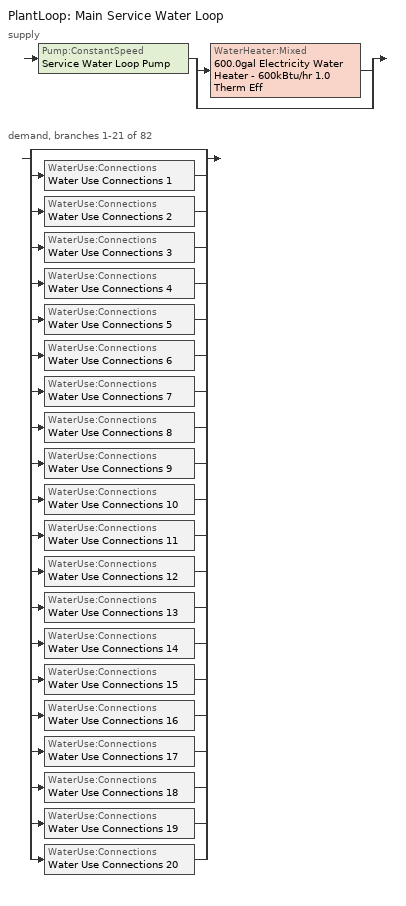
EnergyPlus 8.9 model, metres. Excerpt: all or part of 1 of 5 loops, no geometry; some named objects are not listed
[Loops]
PlantLoop 'Main Service Water Loop'
 supply: Pump:ConstantSpeed 'Service Water Loop Pump' > split
  | WaterHeater:Mixed '600.0gal Electricity Water Heater - 600kBtu/hr 1.0 Therm Eff'
  | bypass
 demand, branches 1-21 of 82: split
  | bypass
  | WaterUse:Connections 'Water Use Connections 1'
  | WaterUse:Connections 'Water Use Connections 2'
  | WaterUse:Connections 'Water Use Connections 3'
  | WaterUse:Connections 'Water Use Connections 4'
  | WaterUse:Connections 'Water Use Connections 5'
  | WaterUse:Connections 'Water Use Connections 6'
  | WaterUse:Connections 'Water Use Connections 7'
  | WaterUse:Connections 'Water Use Connections 8'
  | WaterUse:Connections 'Water Use Connections 9'
  | WaterUse:Connections 'Water Use Connections 10'
  | WaterUse:Connections 'Water Use Connections 11'
  | WaterUse:Connections 'Water Use Connections 12'
  | WaterUse:Connections 'Water Use Connections 13'
  | WaterUse:Connections 'Water Use Connections 14'
  | WaterUse:Connections 'Water Use Connections 15'
  | WaterUse:Connections 'Water Use Connections 16'
  | WaterUse:Connections 'Water Use Connections 17'
  | WaterUse:Connections 'Water Use Connections 18'
  | WaterUse:Connections 'Water Use Connections 19'
  | WaterUse:Connections 'Water Use Connections 20'
[SetpointManager:Scheduled]
Service hot water setpoint manager: Control Variable=Temperature; Schedule=Service Water Loop Temp - 140F
[PlantLoop]
Main Service Water Loop: Fluid Type=Water; Plant Equipment Operation Scheme=Main Service Water Loop Operation Schemes; Maximum Loop Temperature {C}=60; Minimum Loop Temperature {C}=10; Maximum Loop Flow Rate {m3/s}=Autosize; Minimum Loop Flow Rate {m3/s}=0; Plant Loop Volume {m3}=Autocalculate; Load Distribution Scheme=Optimal; Plant Loop Demand Calculation Scheme=SingleSetpoint
[Sizing:Plant]
Main Service Water Loop: Loop Type=Heating; Design Loop Exit Temperature {C}=60; Loop Design Temperature Difference {deltaC}=5; Sizing Option=NonCoincident; Zone Timesteps in Averaging Window=1; Coincident Sizing Factor Mode=None
[Pump:ConstantSpeed]
Service Water Loop Pump: Design Flow Rate {m3/s}=Autosize; Design Pump Head {Pa}=29891; Design Power Consumption {W}=Autosize; Motor Efficiency=0.7; Fraction of Motor Inefficiencies to Fluid Stream=0; Pump Control Type=Intermittent; Design Power Sizing Method=PowerPerFlowPerPressure; Design Electric Power per Unit Flow Rate {W/(m3/s)}=348701.1; Design Shaft Power per Unit Flow Rate per Unit Head=1.28205
[PlantEquipmentOperationSchemes]
Main Service Water Loop Operation Schemes: Control Scheme Object Type 1=PlantEquipmentOperation:HeatingLoad; Control Scheme Name 1=Main Service Water Loop Heating Operation Scheme; Control Scheme Schedule Name 1=Always On Discrete
[PlantEquipmentList]
Main Service Water Loop Heating Equipment List: WaterHeater:Mixed, 600.0gal Electricity Water Heater - 600kBtu/hr 1.0 Therm Eff
[WaterHeater:Mixed]
600.0gal Electricity Water Heater - 600kBtu/hr 1.0 Therm Eff: Tank Volume {m3}=2.27125; Setpoint Temperature Schedule=Service Water Loop Temp - 140F; Deadband Temperature Difference {deltaC}=2; Maximum Temperature Limit {C}=82.2222; Heater Control Type=Cycle; Heater Maximum Capacity {W}=175843; Heater Ignition Minimum Flow Rate {m3/s}=0; Heater Ignition Delay {s}=0; Heater Fuel Type=Electricity; Heater Thermal Efficiency=1; Off Cycle Parasitic Fuel Consumption Rate {W}=2562.03; Off Cycle Parasitic Fuel Type=Electricity; Off Cycle Parasitic Heat Fraction to Tank=0.8; On Cycle Parasitic Fuel Consumption Rate {W}=2562.03; On Cycle Parasitic Fuel Type=Electricity; On Cycle Parasitic Heat Fraction to Tank=0; Ambient Temperature Indicator=Schedule; Ambient Temperature Schedule=Water Heater Ambient Temp Schedule - 70F; Off Cycle Loss Coefficient to Ambient Temperature {W/K}=6.61159; Off Cycle Loss Fraction to Zone=1; On Cycle Loss Coefficient to Ambient Temperature {W/K}=6.61159; On Cycle Loss Fraction to Zone=1; Use Side Effectiveness=1; Source Side Effectiveness=1; Use Side Design Flow Rate {m3/s}=Autosize; Source Side Design Flow Rate {m3/s}=Autosize; Indirect Water Heating Recovery Time {hr}=1.5; Source Side Flow Control Mode=IndirectHeatPrimarySetpoint
[WaterUse:Connections]
Name | Water Use Equipment Name 1
Water Use Connections 1 | Office Service Water Use 0.03gal/min
Water Use Connections 2 | G sw apartment Service Water Use 0.06gal/min
Water Use Connections 3 | G nw apartment Service Water Use 0.06gal/min
Water Use Connections 4 | G ne apartment Service Water Use 0.06gal/min
Water Use Connections 5 | G n1 apartment Service Water Use 0.06gal/min
Water Use Connections 6 | G n2 apartment Service Water Use 0.06gal/min
Water Use Connections 7 | G s1 apartment Service Water Use 0.06gal/min
Water Use Connections 8 | G s2 apartment Service Water Use 0.06gal/min
Water Use Connections 9 | F2 sw apartment Service Water Use 0.06gal/min
Water Use Connections 10 | F2 nw apartment Service Water Use 0.06gal/min
Water Use Connections 11 | F2 se apartment Service Water Use 0.06gal/min
Water Use Connections 12 | F2 ne apartment Service Water Use 0.06gal/min
Water Use Connections 13 | F2 n1 apartment Service Water Use 0.06gal/min
Water Use Connections 14 | F2 n2 apartment Service Water Use 0.06gal/min
Water Use Connections 15 | F2 s1 apartment Service Water Use 0.06gal/min
Water Use Connections 16 | F2 s2 apartment Service Water Use 0.06gal/min
Water Use Connections 17 | F3 sw apartment Service Water Use 0.06gal/min
Water Use Connections 18 | F3 nw apartment Service Water Use 0.06gal/min
Water Use Connections 19 | F3 se apartment Service Water Use 0.06gal/min
Water Use Connections 20 | F3 ne apartment Service Water Use 0.06gal/min
[WaterUse:Equipment]
Name | Peak Flow Rate {m3/s} | Flow Rate Fraction Schedule | Target Temperature Schedule | Zone | Sensible Fraction Schedule | Latent Fraction Schedule
Office Service Water Use 0.03gal/min | 2.13622e-06 | NECB-A-Service Water Heating | Schedule Ruleset 5 | Sp-Office Sys-6 Flr-5 Sch-A HPlcmt-south ZN | Schedule Ruleset 3 | Schedule Ruleset 4
G sw apartment Service Water Use 0.06gal/min | 3.95699e-06 | NECB-G-Service Water Heating | Schedule Ruleset 8 | Sp-G SW Apartment Sys-1 Flr-5 Sch-G HPlcmt-south ZN | Schedule Ruleset 6 | Schedule Ruleset 7
G nw apartment Service Water Use 0.06gal/min | 3.95699e-06 | NECB-G-Service Water Heating | Schedule Ruleset 11 | Sp-G NW Apartment Sys-1 Flr-5 Sch-G HPlcmt-north ZN | Schedule Ruleset 9 | Schedule Ruleset 10
G ne apartment Service Water Use 0.06gal/min | 3.95699e-06 | NECB-G-Service Water Heating | Schedule Ruleset 14 | Sp-G NE Apartment Sys-1 Flr-5 Sch-G HPlcmt-north ZN | Schedule Ruleset 12 | Schedule Ruleset 13
G n1 apartment Service Water Use 0.06gal/min | 3.95699e-06 | NECB-G-Service Water Heating | Schedule Ruleset 17 | Sp-G N1 Apartment Sys-1 Flr-5 Sch-G HPlcmt-north ZN | Schedule Ruleset 15 | Schedule Ruleset 16
G n2 apartment Service Water Use 0.06gal/min | 3.95699e-06 | NECB-G-Service Water Heating | Schedule Ruleset 20 | Sp-G N2 Apartment Sys-1 Flr-5 Sch-G HPlcmt-north ZN | Schedule Ruleset 18 | Schedule Ruleset 19
G s1 apartment Service Water Use 0.06gal/min | 3.95699e-06 | NECB-G-Service Water Heating | Schedule Ruleset 23 | Sp-G S1 Apartment Sys-1 Flr-5 Sch-G HPlcmt-south ZN | Schedule Ruleset 21 | Schedule Ruleset 22
G s2 apartment Service Water Use 0.06gal/min | 3.95699e-06 | NECB-G-Service Water Heating | Schedule Ruleset 26 | Sp-G S2 Apartment Sys-1 Flr-5 Sch-G HPlcmt-south ZN | Schedule Ruleset 24 | Schedule Ruleset 25
F2 sw apartment Service Water Use 0.06gal/min | 3.95699e-06 | NECB-G-Service Water Heating | Schedule Ruleset 29 | Sp-F2 SW Apartment Sys-1 Flr-7 Sch-G HPlcmt-south ZN | Schedule Ruleset 27 | Schedule Ruleset 28
F2 nw apartment Service Water Use 0.06gal/min | 3.95699e-06 | NECB-G-Service Water Heating | Schedule Ruleset 32 | Sp-F2 NW Apartment Sys-1 Flr-7 Sch-G HPlcmt-north ZN | Schedule Ruleset 30 | Schedule Ruleset 31
F2 se apartment Service Water Use 0.06gal/min | 3.95699e-06 | NECB-G-Service Water Heating | Schedule Ruleset 35 | Sp-F2 SE Apartment Sys-1 Flr-7 Sch-G HPlcmt-south ZN | Schedule Ruleset 33 | Schedule Ruleset 34
F2 ne apartment Service Water Use 0.06gal/min | 3.95699e-06 | NECB-G-Service Water Heating | Schedule Ruleset 38 | Sp-F2 NE Apartment Sys-1 Flr-7 Sch-G HPlcmt-north ZN | Schedule Ruleset 36 | Schedule Ruleset 37
F2 n1 apartment Service Water Use 0.06gal/min | 3.95699e-06 | NECB-G-Service Water Heating | Schedule Ruleset 41 | Sp-F2 N1 Apartment Sys-1 Flr-7 Sch-G HPlcmt-north ZN | Schedule Ruleset 39 | Schedule Ruleset 40
F2 n2 apartment Service Water Use 0.06gal/min | 3.95699e-06 | NECB-G-Service Water Heating | Schedule Ruleset 44 | Sp-F2 N2 Apartment Sys-1 Flr-7 Sch-G HPlcmt-north ZN | Schedule Ruleset 42 | Schedule Ruleset 43
F2 s1 apartment Service Water Use 0.06gal/min | 3.95699e-06 | NECB-G-Service Water Heating | Schedule Ruleset 47 | Sp-F2 S1 Apartment Sys-1 Flr-7 Sch-G HPlcmt-south ZN | Schedule Ruleset 45 | Schedule Ruleset 46
F2 s2 apartment Service Water Use 0.06gal/min | 3.95699e-06 | NECB-G-Service Water Heating | Schedule Ruleset 50 | Sp-F2 S2 Apartment Sys-1 Flr-7 Sch-G HPlcmt-south ZN | Schedule Ruleset 48 | Schedule Ruleset 49
F3 sw apartment Service Water Use 0.06gal/min | 3.95699e-06 | NECB-G-Service Water Heating | Schedule Ruleset 53 | Sp-F3 SW Apartment Sys-1 Flr-9 Sch-G HPlcmt-south ZN | Schedule Ruleset 51 | Schedule Ruleset 52
F3 nw apartment Service Water Use 0.06gal/min | 3.95699e-06 | NECB-G-Service Water Heating | Schedule Ruleset 56 | Sp-F3 NW Apartment Sys-1 Flr-9 Sch-G HPlcmt-north ZN | Schedule Ruleset 54 | Schedule Ruleset 55
F3 se apartment Service Water Use 0.06gal/min | 3.95699e-06 | NECB-G-Service Water Heating | Schedule Ruleset 59 | Sp-F3 SE Apartment Sys-1 Flr-9 Sch-G HPlcmt-south ZN | Schedule Ruleset 57 | Schedule Ruleset 58
F3 ne apartment Service Water Use 0.06gal/min | 3.95699e-06 | NECB-G-Service Water Heating | Schedule Ruleset 62 | Sp-F3 NE Apartment Sys-1 Flr-9 Sch-G HPlcmt-north ZN | Schedule Ruleset 60 | Schedule Ruleset 61
[PlantEquipmentOperation:HeatingLoad]
Main Service Water Loop Heating Operation Scheme: Load Range Lower Limit 1 {W}=0; Load Range Upper Limit 1 {W}=1000000000; Range Equipment List Name 1=Main Service Water Loop Heating Equipment List
[Schedule:Day:Interval]
NECB-A-Service Water Heating Default; NECB-A-Service Water Heating Default|Wkdy Day: No, 07:00, 0.05, 08:00, 0.1, 10:00, 0.5, 16:00, 0.9, 17:00, 0.7, 18:00, 0.5, 19:00, 0.3, 22:00, 0.2, 24:00, 0.05
NECB-A-Service Water Heating Sat Day; NECB-A-Service Water Heating Sun|Hol Day; Schedule Day 12; Schedule Day 15; Schedule Day 18; Schedule Day 21; Schedule Day 24; Schedule Day 27; Schedule Day 30; Schedule Day 33; Schedule Day 36; Schedule Day 39; Schedule Day 42; Schedule Day 45; Schedule Day 48; Schedule Day 51; Schedule Day 54; Schedule Day 57; Schedule Day 60; Schedule Day 63; Schedule Day 66; Schedule Day 9: No, 24:00, 0.05
NECB-G-Service Water Heating Default; NECB-G-Service Water Heating Default|Wkdy Day: No, 01:00, 0.1, 06:00, 0.05, 07:00, 0.2, 08:00, 0.8, 09:00, 0.7, 10:00, 0.5, 11:00, 0.4, 14:00, 0.2, 15:00, 0.3, 17:00, 0.5, 19:00, 0.7, 21:00, 0.4, 23:00, 0.2, 24:00, 0.1
NECB-G-Service Water Heating Sat Day: No, 01:00, 0.1, 07:00, 0.05, 08:00, 0.2, 11:00, 0.5, 15:00, 0.3, 16:00, 0.7, 17:00, 0.9, 19:00, 0.7, 20:00, 0.6, 21:00, 0.5, 22:00, 0.4, 23:00, 0.3, 24:00, 0.2
NECB-G-Service Water Heating Sun|Hol Day: No, 01:00, 0.1, 08:00, 0.05, 09:00, 0.2, 11:00, 0.3, 13:00, 0.2, 14:00, 0.3, 15:00, 0.4, 16:00, 0.5, 17:00, 0.6, 18:00, 0.7, 19:00, 0.4, 20:00, 0.3, 24:00, 0.2
Schedule Day 10; Schedule Day 13; Schedule Day 16; Schedule Day 19; Schedule Day 22; Schedule Day 25; Schedule Day 28; Schedule Day 31; Schedule Day 34; Schedule Day 37; Schedule Day 40; Schedule Day 43; Schedule Day 46; Schedule Day 49; Schedule Day 52; Schedule Day 55; Schedule Day 58; Schedule Day 61; Schedule Day 64; Schedule Day 67; Service Water Loop Temp - 140F Default: No, 24:00, 60
Schedule Day 11; Schedule Day 14; Schedule Day 17; Schedule Day 20; Schedule Day 23; Schedule Day 26; Schedule Day 29; Schedule Day 32; Schedule Day 35; Schedule Day 38; Schedule Day 41; Schedule Day 44; Schedule Day 47; Schedule Day 50; Schedule Day 53; Schedule Day 56; Schedule Day 59; Schedule Day 62; Schedule Day 65; Schedule Day 8: No, 24:00, 0.2
Water Heater Ambient Temp Schedule - 70F Default: No, 24:00, 21.1111
[Schedule:Week:Daily]
Schedule:Week:Daily {ada11fe3-21e6-4b41-8ac3-6babdcd0ed70}: NECB-A-Service Water Heating Sun|Hol Day, NECB-A-Service Water Heating Default|Wkdy Day, NECB-A-Service Water Heating Default|Wkdy Day, NECB-A-Service Water Heating Default|Wkdy Day, NECB-A-Service Water Heating Default|Wkdy Day, NECB-A-Service Water Heating Default|Wkdy Day, NECB-A-Service Water Heating Sat Day, NECB-A-Service Water Heating Default, NECB-A-Service Water Heating Default, NECB-A-Service Water Heating Default, NECB-A-Service Water Heating Default, NECB-A-Service Water Heating Default
Schedule:Week:Daily {02a127e0-9dd7-4efb-8898-b5298c0a260c}: NECB-G-Service Water Heating Sun|Hol Day, NECB-G-Service Water Heating Default|Wkdy Day, NECB-G-Service Water Heating Default|Wkdy Day, NECB-G-Service Water Heating Default|Wkdy Day, NECB-G-Service Water Heating Default|Wkdy Day, NECB-G-Service Water Heating Default|Wkdy Day, NECB-G-Service Water Heating Sat Day, NECB-G-Service Water Heating Default, NECB-G-Service Water Heating Default, NECB-G-Service Water Heating Default, NECB-G-Service Water Heating Default, NECB-G-Service Water Heating Default
Schedule:Week:Daily {c372290c-c085-4960-a383-97ebc01b8991}: Schedule Day 15, Schedule Day 15, Schedule Day 15, Schedule Day 15, Schedule Day 15, Schedule Day 15, Schedule Day 15, Schedule Day 15, Schedule Day 15, Schedule Day 15, Schedule Day 15, Schedule Day 15
Schedule:Week:Daily {ab4d824c-e828-4ae5-ad13-9bf5623bdaa7}: Schedule Day 16, Schedule Day 16, Schedule Day 16, Schedule Day 16, Schedule Day 16, Schedule Day 16, Schedule Day 16, Schedule Day 16, Schedule Day 16, Schedule Day 16, Schedule Day 16, Schedule Day 16
Schedule:Week:Daily {9dd3dade-038e-4a9a-98f2-992482cadc8f}: Schedule Day 17, Schedule Day 17, Schedule Day 17, Schedule Day 17, Schedule Day 17, Schedule Day 17, Schedule Day 17, Schedule Day 17, Schedule Day 17, Schedule Day 17, Schedule Day 17, Schedule Day 17
Schedule:Week:Daily {49a4eb86-bd47-4936-96f8-3df677de68bc}: Schedule Day 18, Schedule Day 18, Schedule Day 18, Schedule Day 18, Schedule Day 18, Schedule Day 18, Schedule Day 18, Schedule Day 18, Schedule Day 18, Schedule Day 18, Schedule Day 18, Schedule Day 18
Schedule:Week:Daily {0819a22f-13d8-412a-9886-f17358e34c76}: Schedule Day 19, Schedule Day 19, Schedule Day 19, Schedule Day 19, Schedule Day 19, Schedule Day 19, Schedule Day 19, Schedule Day 19, Schedule Day 19, Schedule Day 19, Schedule Day 19, Schedule Day 19
Schedule:Week:Daily {48e4cbaa-bb46-498c-a898-c08d0a353f8c}: Schedule Day 20, Schedule Day 20, Schedule Day 20, Schedule Day 20, Schedule Day 20, Schedule Day 20, Schedule Day 20, Schedule Day 20, Schedule Day 20, Schedule Day 20, Schedule Day 20, Schedule Day 20
Schedule:Week:Daily {49162fce-c5dd-4388-b422-016b27afbacd}: Schedule Day 21, Schedule Day 21, Schedule Day 21, Schedule Day 21, Schedule Day 21, Schedule Day 21, Schedule Day 21, Schedule Day 21, Schedule Day 21, Schedule Day 21, Schedule Day 21, Schedule Day 21
Schedule:Week:Daily {161bb816-a329-4da2-93c7-42d0da08e942}: Schedule Day 22, Schedule Day 22, Schedule Day 22, Schedule Day 22, Schedule Day 22, Schedule Day 22, Schedule Day 22, Schedule Day 22, Schedule Day 22, Schedule Day 22, Schedule Day 22, Schedule Day 22
Schedule:Week:Daily {c89f4edd-ffc6-407f-9df1-f2b10460aeb4}: Schedule Day 23, Schedule Day 23, Schedule Day 23, Schedule Day 23, Schedule Day 23, Schedule Day 23, Schedule Day 23, Schedule Day 23, Schedule Day 23, Schedule Day 23, Schedule Day 23, Schedule Day 23
Schedule:Week:Daily {e90b049f-848d-4b1c-b645-a6a2ba12c265}: Schedule Day 24, Schedule Day 24, Schedule Day 24, Schedule Day 24, Schedule Day 24, Schedule Day 24, Schedule Day 24, Schedule Day 24, Schedule Day 24, Schedule Day 24, Schedule Day 24, Schedule Day 24
Schedule:Week:Daily {96063525-4b4e-455b-820b-b1f76c087489}: Schedule Day 25, Schedule Day 25, Schedule Day 25, Schedule Day 25, Schedule Day 25, Schedule Day 25, Schedule Day 25, Schedule Day 25, Schedule Day 25, Schedule Day 25, Schedule Day 25, Schedule Day 25
Schedule:Week:Daily {63a1ec52-d4fc-42f8-a808-68e65beda2da}: Schedule Day 26, Schedule Day 26, Schedule Day 26, Schedule Day 26, Schedule Day 26, Schedule Day 26, Schedule Day 26, Schedule Day 26, Schedule Day 26, Schedule Day 26, Schedule Day 26, Schedule Day 26
Schedule:Week:Daily {6c64b2fa-9c2f-40ad-b29c-4032f3d2f991}: Schedule Day 27, Schedule Day 27, Schedule Day 27, Schedule Day 27, Schedule Day 27, Schedule Day 27, Schedule Day 27, Schedule Day 27, Schedule Day 27, Schedule Day 27, Schedule Day 27, Schedule Day 27
Schedule:Week:Daily {320bdca2-4156-460f-bdee-e5c70df7a8e6}: Schedule Day 28, Schedule Day 28, Schedule Day 28, Schedule Day 28, Schedule Day 28, Schedule Day 28, Schedule Day 28, Schedule Day 28, Schedule Day 28, Schedule Day 28, Schedule Day 28, Schedule Day 28
Schedule:Week:Daily {aa55cd37-3ba8-42d0-aa14-4bc189c3010c}: Schedule Day 29, Schedule Day 29, Schedule Day 29, Schedule Day 29, Schedule Day 29, Schedule Day 29, Schedule Day 29, Schedule Day 29, Schedule Day 29, Schedule Day 29, Schedule Day 29, Schedule Day 29
Schedule:Week:Daily {988f2cb6-779d-4168-a83b-0c853850668d}: Schedule Day 30, Schedule Day 30, Schedule Day 30, Schedule Day 30, Schedule Day 30, Schedule Day 30, Schedule Day 30, Schedule Day 30, Schedule Day 30, Schedule Day 30, Schedule Day 30, Schedule Day 30
Schedule:Week:Daily {952ef5a4-116f-4253-aa78-20e7a8694d85}: Schedule Day 31, Schedule Day 31, Schedule Day 31, Schedule Day 31, Schedule Day 31, Schedule Day 31, Schedule Day 31, Schedule Day 31, Schedule Day 31, Schedule Day 31, Schedule Day 31, Schedule Day 31
Schedule:Week:Daily {782031bb-50bc-4b75-865b-a8a821e3eb4c}: Schedule Day 32, Schedule Day 32, Schedule Day 32, Schedule Day 32, Schedule Day 32, Schedule Day 32, Schedule Day 32, Schedule Day 32, Schedule Day 32, Schedule Day 32, Schedule Day 32, Schedule Day 32
Schedule:Week:Daily {0bc92fb6-ea62-4cfb-ad42-8317d80860ef}: Schedule Day 33, Schedule Day 33, Schedule Day 33, Schedule Day 33, Schedule Day 33, Schedule Day 33, Schedule Day 33, Schedule Day 33, Schedule Day 33, Schedule Day 33, Schedule Day 33, Schedule Day 33
Schedule:Week:Daily {131a0d48-8c40-4c35-9032-9b4088d17d49}: Schedule Day 34, Schedule Day 34, Schedule Day 34, Schedule Day 34, Schedule Day 34, Schedule Day 34, Schedule Day 34, Schedule Day 34, Schedule Day 34, Schedule Day 34, Schedule Day 34, Schedule Day 34
Schedule:Week:Daily {ff215a91-09c3-48d5-979b-94dc419f75d7}: Schedule Day 8, Schedule Day 8, Schedule Day 8, Schedule Day 8, Schedule Day 8, Schedule Day 8, Schedule Day 8, Schedule Day 8, Schedule Day 8, Schedule Day 8, Schedule Day 8, Schedule Day 8
Schedule:Week:Daily {5b25fcc1-a218-44b0-aca4-52bfd2ef6e52}: Schedule Day 35, Schedule Day 35, Schedule Day 35, Schedule Day 35, Schedule Day 35, Schedule Day 35, Schedule Day 35, Schedule Day 35, Schedule Day 35, Schedule Day 35, Schedule Day 35, Schedule Day 35
Schedule:Week:Daily {714ea10b-3545-4091-a8ea-73fd1ab6af78}: Schedule Day 36, Schedule Day 36, Schedule Day 36, Schedule Day 36, Schedule Day 36, Schedule Day 36, Schedule Day 36, Schedule Day 36, Schedule Day 36, Schedule Day 36, Schedule Day 36, Schedule Day 36
Schedule:Week:Daily {0a5624a1-6e0d-442a-9ec7-165ad1082ad3}: Schedule Day 37, Schedule Day 37, Schedule Day 37, Schedule Day 37, Schedule Day 37, Schedule Day 37, Schedule Day 37, Schedule Day 37, Schedule Day 37, Schedule Day 37, Schedule Day 37, Schedule Day 37
Schedule:Week:Daily {80260d35-5719-4252-9632-889dd360f39e}: Schedule Day 38, Schedule Day 38, Schedule Day 38, Schedule Day 38, Schedule Day 38, Schedule Day 38, Schedule Day 38, Schedule Day 38, Schedule Day 38, Schedule Day 38, Schedule Day 38, Schedule Day 38
Schedule:Week:Daily {a519047d-ddbf-4d03-903f-1a58b79ec312}: Schedule Day 39, Schedule Day 39, Schedule Day 39, Schedule Day 39, Schedule Day 39, Schedule Day 39, Schedule Day 39, Schedule Day 39, Schedule Day 39, Schedule Day 39, Schedule Day 39, Schedule Day 39
Schedule:Week:Daily {81b1de68-4830-4297-9f0f-0d5c80b32b31}: Schedule Day 40, Schedule Day 40, Schedule Day 40, Schedule Day 40, Schedule Day 40, Schedule Day 40, Schedule Day 40, Schedule Day 40, Schedule Day 40, Schedule Day 40, Schedule Day 40, Schedule Day 40
Schedule:Week:Daily {e2ff1ab7-fe47-49ff-9761-e5de28d4da4a}: Schedule Day 41, Schedule Day 41, Schedule Day 41, Schedule Day 41, Schedule Day 41, Schedule Day 41, Schedule Day 41, Schedule Day 41, Schedule Day 41, Schedule Day 41, Schedule Day 41, Schedule Day 41
Schedule:Week:Daily {6f4c0b1a-2e63-4978-a456-d00d140ba661}: Schedule Day 42, Schedule Day 42, Schedule Day 42, Schedule Day 42, Schedule Day 42, Schedule Day 42, Schedule Day 42, Schedule Day 42, Schedule Day 42, Schedule Day 42, Schedule Day 42, Schedule Day 42
Schedule:Week:Daily {7e5ea299-5d09-4dea-9c64-9087735b7c02}: Schedule Day 43, Schedule Day 43, Schedule Day 43, Schedule Day 43, Schedule Day 43, Schedule Day 43, Schedule Day 43, Schedule Day 43, Schedule Day 43, Schedule Day 43, Schedule Day 43, Schedule Day 43
Schedule:Week:Daily {31f192f5-c388-4cb4-bd08-11b010255596}: Schedule Day 44, Schedule Day 44, Schedule Day 44, Schedule Day 44, Schedule Day 44, Schedule Day 44, Schedule Day 44, Schedule Day 44, Schedule Day 44, Schedule Day 44, Schedule Day 44, Schedule Day 44
Schedule:Week:Daily {e938034a-7593-4f48-ac19-19064fde0a6e}: Schedule Day 9, Schedule Day 9, Schedule Day 9, Schedule Day 9, Schedule Day 9, Schedule Day 9, Schedule Day 9, Schedule Day 9, Schedule Day 9, Schedule Day 9, Schedule Day 9, Schedule Day 9
Schedule:Week:Daily {6a108ef8-6e8c-4d80-b63e-dc2cc26326fb}: Schedule Day 45, Schedule Day 45, Schedule Day 45, Schedule Day 45, Schedule Day 45, Schedule Day 45, Schedule Day 45, Schedule Day 45, Schedule Day 45, Schedule Day 45, Schedule Day 45, Schedule Day 45
Schedule:Week:Daily {5ec855ff-0587-495e-9e2f-f48ce774e0a0}: Schedule Day 46, Schedule Day 46, Schedule Day 46, Schedule Day 46, Schedule Day 46, Schedule Day 46, Schedule Day 46, Schedule Day 46, Schedule Day 46, Schedule Day 46, Schedule Day 46, Schedule Day 46
Schedule:Week:Daily {06b25c69-8e13-4ddb-a405-b083dda17811}: Schedule Day 47, Schedule Day 47, Schedule Day 47, Schedule Day 47, Schedule Day 47, Schedule Day 47, Schedule Day 47, Schedule Day 47, Schedule Day 47, Schedule Day 47, Schedule Day 47, Schedule Day 47
Schedule:Week:Daily {8808833c-3466-4e53-b773-fafaaec50d6e}: Schedule Day 48, Schedule Day 48, Schedule Day 48, Schedule Day 48, Schedule Day 48, Schedule Day 48, Schedule Day 48, Schedule Day 48, Schedule Day 48, Schedule Day 48, Schedule Day 48, Schedule Day 48
Schedule:Week:Daily {fd624745-0eed-46e6-9554-65c6c69cfa51}: Schedule Day 49, Schedule Day 49, Schedule Day 49, Schedule Day 49, Schedule Day 49, Schedule Day 49, Schedule Day 49, Schedule Day 49, Schedule Day 49, Schedule Day 49, Schedule Day 49, Schedule Day 49
Schedule:Week:Daily {9b3f0e1c-9a93-4c38-9c94-e3b1db413e3f}: Schedule Day 50, Schedule Day 50, Schedule Day 50, Schedule Day 50, Schedule Day 50, Schedule Day 50, Schedule Day 50, Schedule Day 50, Schedule Day 50, Schedule Day 50, Schedule Day 50, Schedule Day 50
Schedule:Week:Daily {6c149cd5-6e9a-45d2-9d85-b27a81f9d5a0}: Schedule Day 51, Schedule Day 51, Schedule Day 51, Schedule Day 51, Schedule Day 51, Schedule Day 51, Schedule Day 51, Schedule Day 51, Schedule Day 51, Schedule Day 51, Schedule Day 51, Schedule Day 51
Schedule:Week:Daily {eb1e551c-2f9e-410d-8a09-a5f282b135f5}: Schedule Day 52, Schedule Day 52, Schedule Day 52, Schedule Day 52, Schedule Day 52, Schedule Day 52, Schedule Day 52, Schedule Day 52, Schedule Day 52, Schedule Day 52, Schedule Day 52, Schedule Day 52
Schedule:Week:Daily {6104c16f-b985-4533-812a-32e569d2e35f}: Schedule Day 53, Schedule Day 53, Schedule Day 53, Schedule Day 53, Schedule Day 53, Schedule Day 53, Schedule Day 53, Schedule Day 53, Schedule Day 53, Schedule Day 53, Schedule Day 53, Schedule Day 53
Schedule:Week:Daily {f76171cf-c7ae-4b2c-8bb3-d5d376ad192a}: Schedule Day 54, Schedule Day 54, Schedule Day 54, Schedule Day 54, Schedule Day 54, Schedule Day 54, Schedule Day 54, Schedule Day 54, Schedule Day 54, Schedule Day 54, Schedule Day 54, Schedule Day 54
Schedule:Week:Daily {ffd65035-ba07-460e-a415-1df30ee26677}: Schedule Day 10, Schedule Day 10, Schedule Day 10, Schedule Day 10, Schedule Day 10, Schedule Day 10, Schedule Day 10, Schedule Day 10, Schedule Day 10, Schedule Day 10, Schedule Day 10, Schedule Day 10
Schedule:Week:Daily {21b4d6ed-a95a-44f5-bd2a-15975ef97bc4}: Schedule Day 55, Schedule Day 55, Schedule Day 55, Schedule Day 55, Schedule Day 55, Schedule Day 55, Schedule Day 55, Schedule Day 55, Schedule Day 55, Schedule Day 55, Schedule Day 55, Schedule Day 55
Schedule:Week:Daily {049042ea-96cb-4520-ab54-95e2d6562c12}: Schedule Day 56, Schedule Day 56, Schedule Day 56, Schedule Day 56, Schedule Day 56, Schedule Day 56, Schedule Day 56, Schedule Day 56, Schedule Day 56, Schedule Day 56, Schedule Day 56, Schedule Day 56
Schedule:Week:Daily {e18cf287-c2ee-45a4-841b-b87fded823f3}: Schedule Day 57, Schedule Day 57, Schedule Day 57, Schedule Day 57, Schedule Day 57, Schedule Day 57, Schedule Day 57, Schedule Day 57, Schedule Day 57, Schedule Day 57, Schedule Day 57, Schedule Day 57
Schedule:Week:Daily {9f3c067a-b92d-4ef4-8a6f-f9c891907c55}: Schedule Day 58, Schedule Day 58, Schedule Day 58, Schedule Day 58, Schedule Day 58, Schedule Day 58, Schedule Day 58, Schedule Day 58, Schedule Day 58, Schedule Day 58, Schedule Day 58, Schedule Day 58
Schedule:Week:Daily {df0fffcd-6e4b-4cef-8b1e-dfd144871ee0}: Schedule Day 59, Schedule Day 59, Schedule Day 59, Schedule Day 59, Schedule Day 59, Schedule Day 59, Schedule Day 59, Schedule Day 59, Schedule Day 59, Schedule Day 59, Schedule Day 59, Schedule Day 59
Schedule:Week:Daily {45cd51d3-4e52-4ef4-96f4-cd5c28763d94}: Schedule Day 60, Schedule Day 60, Schedule Day 60, Schedule Day 60, Schedule Day 60, Schedule Day 60, Schedule Day 60, Schedule Day 60, Schedule Day 60, Schedule Day 60, Schedule Day 60, Schedule Day 60
Schedule:Week:Daily {5dc10dac-04cc-4282-af31-95db56f196b7}: Schedule Day 61, Schedule Day 61, Schedule Day 61, Schedule Day 61, Schedule Day 61, Schedule Day 61, Schedule Day 61, Schedule Day 61, Schedule Day 61, Schedule Day 61, Schedule Day 61, Schedule Day 61
Schedule:Week:Daily {56cc4d25-8eec-455a-9179-b11be72db4ff}: Schedule Day 62, Schedule Day 62, Schedule Day 62, Schedule Day 62, Schedule Day 62, Schedule Day 62, Schedule Day 62, Schedule Day 62, Schedule Day 62, Schedule Day 62, Schedule Day 62, Schedule Day 62
Schedule:Week:Daily {41399f03-55dd-4131-85b0-bd2cdc09e880}: Schedule Day 63, Schedule Day 63, Schedule Day 63, Schedule Day 63, Schedule Day 63, Schedule Day 63, Schedule Day 63, Schedule Day 63, Schedule Day 63, Schedule Day 63, Schedule Day 63, Schedule Day 63
Schedule:Week:Daily {4ef556ac-cea2-4d41-99cd-70a84c1b7d2e}: Schedule Day 64, Schedule Day 64, Schedule Day 64, Schedule Day 64, Schedule Day 64, Schedule Day 64, Schedule Day 64, Schedule Day 64, Schedule Day 64, Schedule Day 64, Schedule Day 64, Schedule Day 64
Schedule:Week:Daily {46014b38-6410-4936-957f-7ebe1e51cdb1}: Schedule Day 11, Schedule Day 11, Schedule Day 11, Schedule Day 11, Schedule Day 11, Schedule Day 11, Schedule Day 11, Schedule Day 11, Schedule Day 11, Schedule Day 11, Schedule Day 11, Schedule Day 11
Schedule:Week:Daily {1176d8da-770f-4f23-8797-ecca6c9e1745}: Schedule Day 65, Schedule Day 65, Schedule Day 65, Schedule Day 65, Schedule Day 65, Schedule Day 65, Schedule Day 65, Schedule Day 65, Schedule Day 65, Schedule Day 65, Schedule Day 65, Schedule Day 65
Schedule:Week:Daily {9c1404eb-58d7-403b-8411-da46598831e6}: Schedule Day 66, Schedule Day 66, Schedule Day 66, Schedule Day 66, Schedule Day 66, Schedule Day 66, Schedule Day 66, Schedule Day 66, Schedule Day 66, Schedule Day 66, Schedule Day 66, Schedule Day 66
Schedule:Week:Daily {0d68619c-c656-4169-816e-cd7e553c322a}: Schedule Day 67, Schedule Day 67, Schedule Day 67, Schedule Day 67, Schedule Day 67, Schedule Day 67, Schedule Day 67, Schedule Day 67, Schedule Day 67, Schedule Day 67, Schedule Day 67, Schedule Day 67
Schedule:Week:Daily {57759f65-29ee-4786-8873-435e35734bc8}: Schedule Day 12, Schedule Day 12, Schedule Day 12, Schedule Day 12, Schedule Day 12, Schedule Day 12, Schedule Day 12, Schedule Day 12, Schedule Day 12, Schedule Day 12, Schedule Day 12, Schedule Day 12
Schedule:Week:Daily {69172b03-db9f-45dd-8a3e-79c91f8f8a21}: Schedule Day 13, Schedule Day 13, Schedule Day 13, Schedule Day 13, Schedule Day 13, Schedule Day 13, Schedule Day 13, Schedule Day 13, Schedule Day 13, Schedule Day 13, Schedule Day 13, Schedule Day 13
Schedule:Week:Daily {f4e554a1-8655-4617-8d41-a53dfdb1dcb0}: Schedule Day 14, Schedule Day 14, Schedule Day 14, Schedule Day 14, Schedule Day 14, Schedule Day 14, Schedule Day 14, Schedule Day 14, Schedule Day 14, Schedule Day 14, Schedule Day 14, Schedule Day 14
Schedule:Week:Daily {6db93f2e-546d-45a6-850f-cb8b2ff5469b}: Service Water Loop Temp - 140F Default, Service Water Loop Temp - 140F Default, Service Water Loop Temp - 140F Default, Service Water Loop Temp - 140F Default, Service Water Loop Temp - 140F Default, Service Water Loop Temp - 140F Default, Service Water Loop Temp - 140F Default, Service Water Loop Temp - 140F Default, Service Water Loop Temp - 140F Default, Service Water Loop Temp - 140F Default, Service Water Loop Temp - 140F Default, Service Water Loop Temp - 140F Default
Schedule:Week:Daily {f8f8264b-b84b-4ef8-b294-0ff64a1506ed}: Water Heater Ambient Temp Schedule - 70F Default, Water Heater Ambient Temp Schedule - 70F Default, Water Heater Ambient Temp Schedule - 70F Default, Water Heater Ambient Temp Schedule - 70F Default, Water Heater Ambient Temp Schedule - 70F Default, Water Heater Ambient Temp Schedule - 70F Default, Water Heater Ambient Temp Schedule - 70F Default, Water Heater Ambient Temp Schedule - 70F Default, Water Heater Ambient Temp Schedule - 70F Default, Water Heater Ambient Temp Schedule - 70F Default, Water Heater Ambient Temp Schedule - 70F Default, Water Heater Ambient Temp Schedule - 70F Default
[Schedule:Year]
NECB-A-Service Water Heating: Schedule:Week:Daily {ada11fe3-21e6-4b41-8ac3-6babdcd0ed70}, 1, 1, 12, 31
NECB-G-Service Water Heating: Schedule:Week:Daily {02a127e0-9dd7-4efb-8898-b5298c0a260c}, 1, 1, 12, 31
Schedule Ruleset 10: Schedule:Week:Daily {c372290c-c085-4960-a383-97ebc01b8991}, 1, 1, 12, 31
Schedule Ruleset 11: Schedule:Week:Daily {ab4d824c-e828-4ae5-ad13-9bf5623bdaa7}, 1, 1, 12, 31
Schedule Ruleset 12: Schedule:Week:Daily {9dd3dade-038e-4a9a-98f2-992482cadc8f}, 1, 1, 12, 31
Schedule Ruleset 13: Schedule:Week:Daily {49a4eb86-bd47-4936-96f8-3df677de68bc}, 1, 1, 12, 31
Schedule Ruleset 14: Schedule:Week:Daily {0819a22f-13d8-412a-9886-f17358e34c76}, 1, 1, 12, 31
Schedule Ruleset 15: Schedule:Week:Daily {48e4cbaa-bb46-498c-a898-c08d0a353f8c}, 1, 1, 12, 31
Schedule Ruleset 16: Schedule:Week:Daily {49162fce-c5dd-4388-b422-016b27afbacd}, 1, 1, 12, 31
Schedule Ruleset 17: Schedule:Week:Daily {161bb816-a329-4da2-93c7-42d0da08e942}, 1, 1, 12, 31
Schedule Ruleset 18: Schedule:Week:Daily {c89f4edd-ffc6-407f-9df1-f2b10460aeb4}, 1, 1, 12, 31
Schedule Ruleset 19: Schedule:Week:Daily {e90b049f-848d-4b1c-b645-a6a2ba12c265}, 1, 1, 12, 31
Schedule Ruleset 20: Schedule:Week:Daily {96063525-4b4e-455b-820b-b1f76c087489}, 1, 1, 12, 31
Schedule Ruleset 21: Schedule:Week:Daily {63a1ec52-d4fc-42f8-a808-68e65beda2da}, 1, 1, 12, 31
Schedule Ruleset 22: Schedule:Week:Daily {6c64b2fa-9c2f-40ad-b29c-4032f3d2f991}, 1, 1, 12, 31
Schedule Ruleset 23: Schedule:Week:Daily {320bdca2-4156-460f-bdee-e5c70df7a8e6}, 1, 1, 12, 31
Schedule Ruleset 24: Schedule:Week:Daily {aa55cd37-3ba8-42d0-aa14-4bc189c3010c}, 1, 1, 12, 31
Schedule Ruleset 25: Schedule:Week:Daily {988f2cb6-779d-4168-a83b-0c853850668d}, 1, 1, 12, 31
Schedule Ruleset 26: Schedule:Week:Daily {952ef5a4-116f-4253-aa78-20e7a8694d85}, 1, 1, 12, 31
Schedule Ruleset 27: Schedule:Week:Daily {782031bb-50bc-4b75-865b-a8a821e3eb4c}, 1, 1, 12, 31
Schedule Ruleset 28: Schedule:Week:Daily {0bc92fb6-ea62-4cfb-ad42-8317d80860ef}, 1, 1, 12, 31
Schedule Ruleset 29: Schedule:Week:Daily {131a0d48-8c40-4c35-9032-9b4088d17d49}, 1, 1, 12, 31
Schedule Ruleset 3: Schedule:Week:Daily {ff215a91-09c3-48d5-979b-94dc419f75d7}, 1, 1, 12, 31
Schedule Ruleset 30: Schedule:Week:Daily {5b25fcc1-a218-44b0-aca4-52bfd2ef6e52}, 1, 1, 12, 31
Schedule Ruleset 31: Schedule:Week:Daily {714ea10b-3545-4091-a8ea-73fd1ab6af78}, 1, 1, 12, 31
Schedule Ruleset 32: Schedule:Week:Daily {0a5624a1-6e0d-442a-9ec7-165ad1082ad3}, 1, 1, 12, 31
Schedule Ruleset 33: Schedule:Week:Daily {80260d35-5719-4252-9632-889dd360f39e}, 1, 1, 12, 31
Schedule Ruleset 34: Schedule:Week:Daily {a519047d-ddbf-4d03-903f-1a58b79ec312}, 1, 1, 12, 31
Schedule Ruleset 35: Schedule:Week:Daily {81b1de68-4830-4297-9f0f-0d5c80b32b31}, 1, 1, 12, 31
Schedule Ruleset 36: Schedule:Week:Daily {e2ff1ab7-fe47-49ff-9761-e5de28d4da4a}, 1, 1, 12, 31
Schedule Ruleset 37: Schedule:Week:Daily {6f4c0b1a-2e63-4978-a456-d00d140ba661}, 1, 1, 12, 31
Schedule Ruleset 38: Schedule:Week:Daily {7e5ea299-5d09-4dea-9c64-9087735b7c02}, 1, 1, 12, 31
Schedule Ruleset 39: Schedule:Week:Daily {31f192f5-c388-4cb4-bd08-11b010255596}, 1, 1, 12, 31
Schedule Ruleset 4: Schedule:Week:Daily {e938034a-7593-4f48-ac19-19064fde0a6e}, 1, 1, 12, 31
Schedule Ruleset 40: Schedule:Week:Daily {6a108ef8-6e8c-4d80-b63e-dc2cc26326fb}, 1, 1, 12, 31
Schedule Ruleset 41: Schedule:Week:Daily {5ec855ff-0587-495e-9e2f-f48ce774e0a0}, 1, 1, 12, 31
Schedule Ruleset 42: Schedule:Week:Daily {06b25c69-8e13-4ddb-a405-b083dda17811}, 1, 1, 12, 31
Schedule Ruleset 43: Schedule:Week:Daily {8808833c-3466-4e53-b773-fafaaec50d6e}, 1, 1, 12, 31
Schedule Ruleset 44: Schedule:Week:Daily {fd624745-0eed-46e6-9554-65c6c69cfa51}, 1, 1, 12, 31
Schedule Ruleset 45: Schedule:Week:Daily {9b3f0e1c-9a93-4c38-9c94-e3b1db413e3f}, 1, 1, 12, 31
Schedule Ruleset 46: Schedule:Week:Daily {6c149cd5-6e9a-45d2-9d85-b27a81f9d5a0}, 1, 1, 12, 31
Schedule Ruleset 47: Schedule:Week:Daily {eb1e551c-2f9e-410d-8a09-a5f282b135f5}, 1, 1, 12, 31
Schedule Ruleset 48: Schedule:Week:Daily {6104c16f-b985-4533-812a-32e569d2e35f}, 1, 1, 12, 31
Schedule Ruleset 49: Schedule:Week:Daily {f76171cf-c7ae-4b2c-8bb3-d5d376ad192a}, 1, 1, 12, 31
Schedule Ruleset 5: Schedule:Week:Daily {ffd65035-ba07-460e-a415-1df30ee26677}, 1, 1, 12, 31
Schedule Ruleset 50: Schedule:Week:Daily {21b4d6ed-a95a-44f5-bd2a-15975ef97bc4}, 1, 1, 12, 31
Schedule Ruleset 51: Schedule:Week:Daily {049042ea-96cb-4520-ab54-95e2d6562c12}, 1, 1, 12, 31
Schedule Ruleset 52: Schedule:Week:Daily {e18cf287-c2ee-45a4-841b-b87fded823f3}, 1, 1, 12, 31
Schedule Ruleset 53: Schedule:Week:Daily {9f3c067a-b92d-4ef4-8a6f-f9c891907c55}, 1, 1, 12, 31
Schedule Ruleset 54: Schedule:Week:Daily {df0fffcd-6e4b-4cef-8b1e-dfd144871ee0}, 1, 1, 12, 31
Schedule Ruleset 55: Schedule:Week:Daily {45cd51d3-4e52-4ef4-96f4-cd5c28763d94}, 1, 1, 12, 31
Schedule Ruleset 56: Schedule:Week:Daily {5dc10dac-04cc-4282-af31-95db56f196b7}, 1, 1, 12, 31
Schedule Ruleset 57: Schedule:Week:Daily {56cc4d25-8eec-455a-9179-b11be72db4ff}, 1, 1, 12, 31
Schedule Ruleset 58: Schedule:Week:Daily {41399f03-55dd-4131-85b0-bd2cdc09e880}, 1, 1, 12, 31
Schedule Ruleset 59: Schedule:Week:Daily {4ef556ac-cea2-4d41-99cd-70a84c1b7d2e}, 1, 1, 12, 31
Schedule Ruleset 6: Schedule:Week:Daily {46014b38-6410-4936-957f-7ebe1e51cdb1}, 1, 1, 12, 31
Schedule Ruleset 60: Schedule:Week:Daily {1176d8da-770f-4f23-8797-ecca6c9e1745}, 1, 1, 12, 31
Schedule Ruleset 61: Schedule:Week:Daily {9c1404eb-58d7-403b-8411-da46598831e6}, 1, 1, 12, 31
Schedule Ruleset 62: Schedule:Week:Daily {0d68619c-c656-4169-816e-cd7e553c322a}, 1, 1, 12, 31
Schedule Ruleset 7: Schedule:Week:Daily {57759f65-29ee-4786-8873-435e35734bc8}, 1, 1, 12, 31
Schedule Ruleset 8: Schedule:Week:Daily {69172b03-db9f-45dd-8a3e-79c91f8f8a21}, 1, 1, 12, 31
Schedule Ruleset 9: Schedule:Week:Daily {f4e554a1-8655-4617-8d41-a53dfdb1dcb0}, 1, 1, 12, 31
Service Water Loop Temp - 140F: Schedule:Week:Daily {6db93f2e-546d-45a6-850f-cb8b2ff5469b}, 1, 1, 12, 31
Water Heater Ambient Temp Schedule - 70F: Schedule:Week:Daily {f8f8264b-b84b-4ef8-b294-0ff64a1506ed}, 1, 1, 12, 31
[Schedule:Constant]
Always On Discrete: Hourly Value=1
